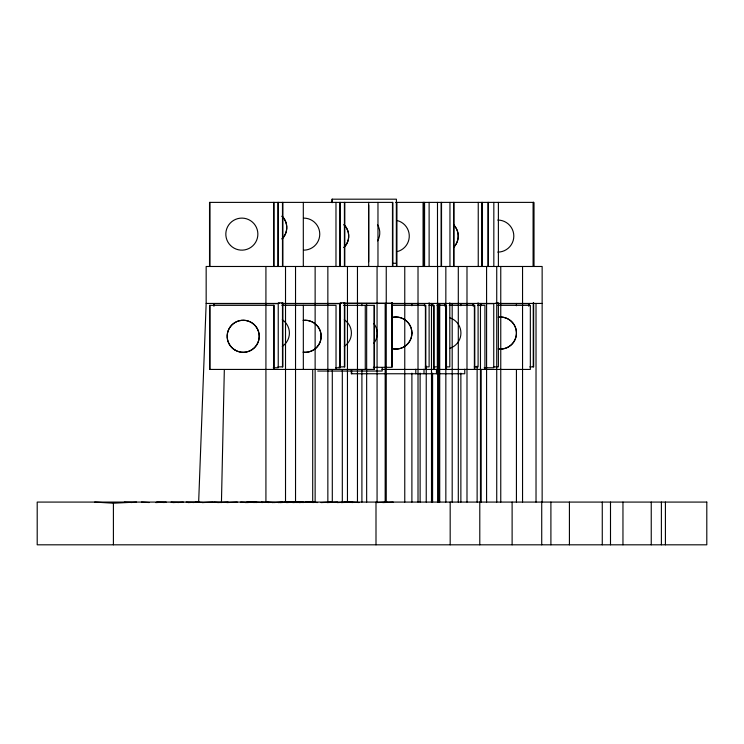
<?xml version="1.0" encoding="UTF-8"?>
<svg xmlns="http://www.w3.org/2000/svg" width="744" height="744" viewBox="0 0 744 744"><rect width="100%" height="100%" fill="white"/><g stroke="black" fill="none" stroke-linecap="round" stroke-linejoin="round"><path stroke-width="1.12" d="M221.452 502.079L224.325 369.656M198.657 502.079L206.162 303.44L206.162 266.482L542.144 266.482L542.144 502.079M94.693 502.079L113.404 503.204L136.552 502.079M155.747 502.591L166.163 502.079M172.906 502.591L183.331 502.079M188.065 502.591L198.481 502.079M202.526 502.591L212.942 502.079M217.676 502.591L228.092 502.079M226.864 502.591L237.28 502.079M245.381 502.591L255.797 502.079M272.109 502.591L282.525 502.079M278.228 502.591L288.644 502.079M280.33 502.591L290.746 502.079M286.449 502.591L296.865 502.079M292.792 502.591L303.208 502.079M298.911 502.591L309.327 502.079M321.083 502.591L331.498 502.079M327.202 502.591L337.618 502.079M337.339 502.591L347.764 502.079M341.366 502.591L351.782 502.079M376.641 502.591L387.057 502.079M382.76 502.591L393.176 502.079M395.613 202.387L533.801 202.387L533.801 266.482M392.59 263.283L396.422 263.283L396.422 199.187L331.926 199.187L331.926 202.619M278.303 302.789L282.878 302.789L282.878 366.885L277.903 366.885M340.231 302.789L344.816 302.789L344.816 366.885L339.087 366.885M496.09 302.789L498.387 302.789L498.387 366.885L493.402 366.885M343.979 303.227L392.051 303.227L392.051 367.322L373.339 367.322M206.162 303.44L279.753 303.44M281.818 303.44L341.691 303.44M343.747 303.44L496.732 303.44M497.559 303.44L542.144 303.44M281.799 303.673L340.175 303.673L340.175 367.769L335.6 367.769M391.288 303.673L424.48 303.673L424.48 305.961M429.279 303.673L432.71 303.673L432.71 305.961M437.156 303.673L445.172 303.673L445.172 305.961M449.423 303.673L473.454 303.673L473.454 305.961M477.722 303.673L493.746 303.673L493.746 367.769L484.186 367.769M498.108 303.673L529.012 303.673L529.012 305.961M281.837 305.338L336.028 305.338L336.028 369.433M343.551 305.338L374.455 305.338L374.455 369.433L209.603 369.433L209.603 305.338L274.099 305.338L274.099 369.433M391.474 305.338L425.81 305.338L425.81 369.433M429.065 305.338L434.04 305.338L434.04 369.433M436.942 305.338L446.502 305.338L446.502 369.433M449.209 305.338L474.784 305.338L474.784 369.433M477.667 305.338L484.93 305.338L484.93 369.433M497.894 305.338L530.342 305.338L530.342 369.433L381.923 369.433M446.168 314.907L446.168 361.919M425.289 366.885L429.121 366.885L429.121 302.789M433.51 366.885L437.342 366.885L437.342 302.789M445.972 366.885L449.804 366.885L449.804 302.789M474.263 366.885L478.094 366.885L478.094 302.789M529.821 366.885L533.653 366.885L533.653 302.789M273.262 367.769L278.237 367.769L278.237 303.673L213.742 303.673L213.742 305.961M317.707 371.042L382.202 371.042L382.202 367.601M351.317 502.079L359.017 502.544M345.197 502.079L352.898 502.544M309.923 502.079L317.632 502.544M305.905 502.079L313.605 502.544M295.759 502.079L303.459 502.544M289.639 502.079L297.34 502.544M267.468 502.079L275.178 502.544M261.349 502.079L269.058 502.544M255.006 502.079L262.716 502.544M248.887 502.079L256.596 502.544M246.785 502.079L254.485 502.544M240.665 502.079L248.366 502.544M213.937 502.079L221.638 502.544M195.421 502.079L203.131 502.544M186.233 502.079L193.942 502.544M171.083 502.079L178.783 502.544M156.621 502.079L164.331 502.544M141.472 502.079L149.172 502.544M124.304 502.079L132.004 502.544M665.415 502.079L665.415 544.813M661.388 502.079L661.388 544.813M651.242 502.079L651.242 544.813M622.961 502.079L622.961 544.813M610.499 502.079L610.499 544.813M602.268 502.079L602.268 544.813M569.42 502.079L569.42 544.813M550.904 502.079L550.904 544.813M541.725 502.079L541.725 544.813M536.024 303.44L536.024 502.079M533.653 202.387L533.653 266.482M533.401 202.387L533.401 266.482M533.253 202.387L533.253 266.482M533.253 302.789L533.253 366.885M528.612 303.673L528.612 305.961M522.548 266.482L522.548 502.079M516.429 303.44L516.429 305.765M516.429 369.656L516.429 502.079M512.114 502.079L512.114 544.813M500.759 266.482L500.759 502.079M498.387 202.387L498.387 266.482M496.732 266.482L496.732 502.079M493.83 202.387L493.83 266.482M488.38 202.387L488.38 266.482M487.98 202.387L487.98 266.482M486.585 266.482L486.585 502.079M482.27 202.387L482.27 266.482M481.87 202.387L481.87 266.482M481.154 303.44L481.154 305.765M481.154 369.656L481.154 502.079M480.466 303.44L480.466 502.079M479.787 502.079L479.787 544.813M478.243 202.387L478.243 266.482M477.127 366.169L477.127 502.079M474.384 305.338L474.384 369.433M473.054 303.673L473.054 305.961M466.99 266.482L466.99 502.079M464.758 369.182L464.758 373.758L351.289 373.758L351.289 370.326M460.871 303.44L460.871 305.765M460.871 373.135L460.871 502.079M458.304 266.482L458.304 502.079M453.989 202.387L453.989 266.482M453.589 202.387L453.589 266.482M452.185 303.44L452.185 502.079M450.176 502.079L450.176 544.813M449.953 202.387L449.953 266.482M446.102 305.338L446.102 369.433M445.842 266.482L445.842 502.079M444.773 303.673L444.773 305.961M441.527 202.387L441.527 266.482M441.127 202.387L441.127 266.482M439.723 303.44L439.723 502.079M438.7 303.44L438.7 502.079M437.612 266.482L437.612 502.079M437.491 202.387L437.491 266.482M436.477 369.182L436.477 373.758M433.64 305.338L433.64 369.433M432.58 373.135L432.58 502.079M431.492 303.44L431.492 502.079M429.121 202.387L429.121 266.482M426.238 366.169L426.238 502.079M425.41 305.338L425.41 369.433M424.573 202.387L424.573 266.482M424.015 202.387L424.015 266.482M424.015 369.182L424.015 373.758M423.513 202.387L423.513 266.482M423.113 202.387L423.113 266.482M420.118 373.135L420.118 502.079M418.016 266.482L418.016 502.079M415.784 369.182L415.784 373.758M411.897 303.44L411.897 305.765M411.897 373.135L411.897 502.079M404.764 266.482L404.764 502.079M396.887 202.387L396.887 266.482M396.487 202.387L396.487 266.482M392.879 266.482L392.879 202.387L209.529 202.387L209.529 266.482M392.469 202.387L392.469 266.482M392.228 302.613L392.228 366.708L391.828 302.613M386.248 266.482L386.248 502.079M385.169 303.44L385.169 502.079M377.971 202.387L377.971 266.482M377.069 266.482L377.069 502.079M375.999 502.079L375.999 544.813M374.055 305.338L374.055 369.433M368.699 202.387L368.699 266.482M368.68 205.251L368.68 261.767M366.653 303.44L366.653 502.079M365.267 305.338L365.267 369.433M361.909 303.44L361.909 305.765M361.909 369.656L361.909 502.079M357.464 266.482L357.464 502.079M351.689 370.326L351.689 373.758M347.457 266.482L347.457 502.079M344.816 202.387L344.816 266.482M344.416 202.387L344.416 266.482M344.416 302.789L344.416 366.885M342.314 369.656L342.314 502.079M340.268 202.387L340.268 266.482M339.868 202.387L339.868 266.482M339.776 303.673L339.776 367.769M335.981 202.387L335.981 266.482M332.326 199.187L332.326 202.619M332.298 369.656L332.298 502.079M327.853 266.482L327.853 502.079M315.131 266.482L315.131 502.079M312.703 369.656L312.703 502.079M303.31 202.387L303.31 266.482M303.329 305.338L303.329 369.433M295.535 266.482L295.535 502.079M285.519 266.482L285.519 502.079M282.878 202.387L282.878 266.482M282.478 202.387L282.478 266.482M282.478 302.789L282.478 366.885M278.33 202.387L278.33 266.482M277.931 202.387L277.931 266.482M274.015 202.387L274.015 266.482M273.699 305.338L273.699 369.433M273.615 202.387L273.615 266.482M265.924 266.482L265.924 502.079M214.151 303.673L214.151 305.961M210.003 305.338L210.003 369.433M209.929 202.387L209.929 266.482M113.404 503.204L113.404 544.813M450.046 317.874A16.024 16.024 0 0 1 450.046 348.229M453.57 224.753A16.024 16.024 0 0 1 453.57 247.417M453.496 224.753A16.024 16.024 0 0 1 453.496 247.417M343.979 224.753A16.024 16.024 0 0 1 343.979 247.417M344.277 319.725A16.024 16.024 0 0 1 344.277 346.379M344.044 224.753A16.024 16.024 0 0 1 344.044 247.417M303.738 218.104A16.024 16.024 0 0 1 319.762 234.128A16.024 16.024 0 0 1 303.738 250.151M373.916 323.668A16.024 16.024 0 0 1 373.916 343.179M377.636 224.846A16.024 16.024 0 0 1 377.636 240.87M397.408 220.605A16.024 16.024 0 0 1 397.408 251.556M282.041 216.206A16.024 16.024 0 0 1 282.041 238.871M282.106 216.206A16.024 16.024 0 0 1 282.106 238.871M282.274 319.725A16.024 16.024 0 0 1 282.274 346.379M498.359 317.167A16.024 16.024 0 0 1 516.476 333.052A16.024 16.024 0 0 1 498.359 348.936M516.104 329.918A16.024 16.024 0 0 1 498.294 348.936M498.294 317.167A16.024 16.024 0 0 1 514.262 325.035M514.755 325.956A16.024 16.024 0 0 1 515.862 328.904M497.792 220.057A16.024 16.024 0 0 1 513.816 236.081A16.024 16.024 0 0 1 497.792 252.104M706.8 502.079L37.2 502.079L37.2 544.813L706.8 544.813L706.8 502.079M235.216 350.164A16.024 16.024 0 0 0 259.256 336.288A16.024 16.024 0 0 0 235.216 322.412A16.024 16.024 0 0 0 235.15 350.164A16.024 16.024 0 0 0 259.191 336.288A16.024 16.024 0 0 0 235.15 322.412A16.024 16.024 0 0 0 235.216 350.164M321.194 336.288A16.024 16.024 0 0 0 303.078 320.404A16.024 16.024 0 0 1 321.12 336.288A16.024 16.024 0 0 1 303.003 352.172A16.024 16.024 0 0 0 321.194 336.288M411.878 333.052A16.024 16.024 0 0 0 391.707 317.576A16.024 16.024 0 0 1 411.944 333.052A16.024 16.024 0 0 1 391.772 348.527A16.024 16.024 0 0 0 411.878 333.052M230.51 245.455A16.024 16.024 0 0 0 257.322 238.275A16.024 16.024 0 0 0 237.689 218.652A16.024 16.024 0 0 0 230.51 245.455"/></g></svg>
